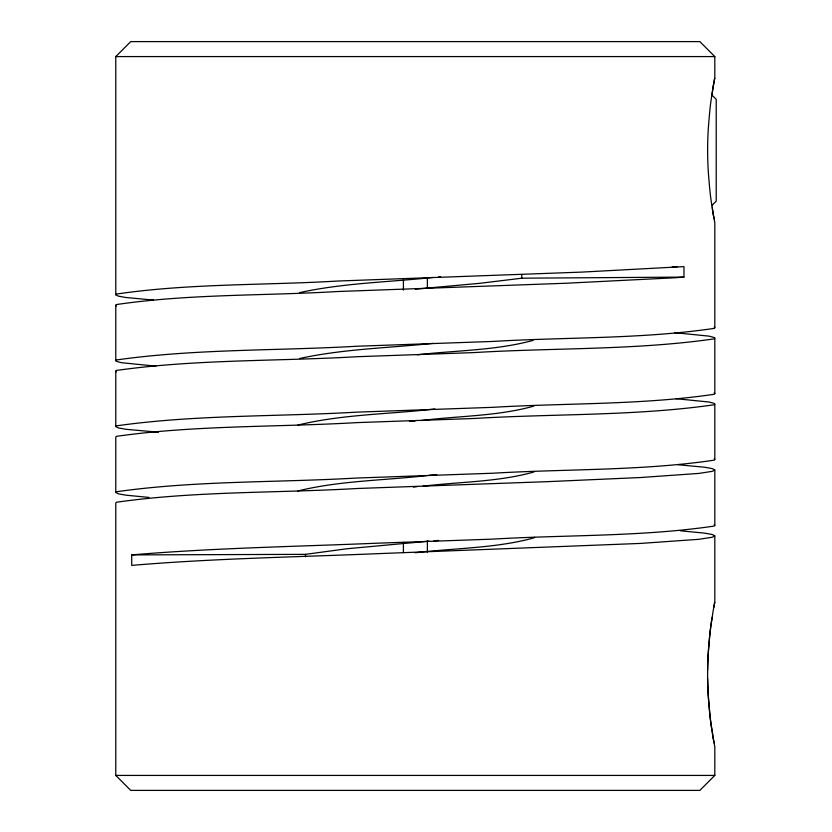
<?xml version="1.0" encoding="UTF-8"?>
<svg xmlns="http://www.w3.org/2000/svg" width="832" height="832" viewBox="0 0 832 832"><rect width="100%" height="100%" fill="white"/><g stroke="black" fill="none" stroke-linecap="round" stroke-linejoin="round"><path stroke-width="1.25" d="M711.776 95.618L712.296 92.56A74.402 7.322 90 0 1 713.856 83.075L714.21 81.39A72.072 2.33 90 0 1 714.813 78.354L714.813 56.576L699.837 41.6L130.759 41.6L115.773 56.576L115.773 294.757L118.321 296.13L125.954 297.502L153.546 300.082M714.22 81.38L713.856 83.075A74.381 7.27 -90 0 0 712.317 92.539L711.797 95.597A76.887 12.501 90 0 0 709.249 117.073L708.906 121.056A78.177 17.722 -90 0 0 708.906 179.421L709.249 183.394A76.887 12.501 90 0 0 711.797 204.87L712.317 207.927A74.402 7.322 90 0 0 713.856 217.391L714.22 219.097A72.062 2.382 90 0 0 714.813 222.134L714.813 327.704L714.178 328.39C641.16 339.144 566.561 337.054 492.918 341.432L356.959 346.237C276.89 350.875 195.853 348.702 116.428 359.965L115.773 360.651L116.407 361.338L121.514 362.71L155.854 366.142M680.42 530.806L704.59 533.125L712.244 534.498L714.813 535.87L714.813 602.514A72.072 2.382 -90 0 0 714.21 605.55L713.866 607.225A74.402 7.322 -90 0 0 712.296 616.72L711.797 619.757A76.887 12.501 90 0 0 709.249 641.233L708.906 645.216A78.166 17.774 -90 0 0 707.616 670.166M714.21 605.55L713.856 607.235M712.244 617.188L711.776 619.778A76.898 12.553 -90 0 0 709.207 641.254L708.874 645.226A78.177 17.722 90 0 0 708.906 703.581L709.218 707.533A76.898 12.553 -90 0 0 711.776 729.009L712.317 732.087A74.402 7.322 90 0 0 713.856 741.551L714.22 743.257A72.062 2.382 90 0 0 714.813 746.294L714.813 775.424L699.837 790.4L130.759 790.4L115.773 775.424L115.773 502.923L116.428 502.237C195.853 490.974 276.89 493.147 356.959 488.509L547.862 481.645L640.557 477.526L698.953 473.408L712.265 471.349L714.813 469.976L712.244 468.603L704.59 467.23L678.101 464.745M534.269 471.484L533.749 472.035C498.243 482.009 459.919 481.738 423.134 486.179M674.638 332.696L709.041 336.128L714.168 337.501L714.813 338.187L714.178 338.874C634.837 350.272 553.8 347.734 473.824 352.602L356.959 356.72C276.89 361.358 195.853 359.185 116.428 370.448L115.773 371.134L115.773 426.546L118.321 427.918L125.954 429.291L158.444 432.214M714.813 338.187L714.813 393.598L714.178 394.285C641.16 405.038 566.561 402.948 492.918 407.326L356.959 412.131C276.89 416.77 195.853 414.596 116.428 425.859L115.773 426.546M675.792 398.674L709.041 402.022L714.168 403.395L714.813 404.082L714.178 404.768C634.837 416.166 553.8 413.629 473.824 418.496L356.959 422.614C276.89 427.253 195.853 425.079 116.428 436.342L115.773 437.029L115.773 492.44L118.321 493.813L125.954 495.186L148.928 497.411M714.813 404.082L714.813 459.493L714.178 460.179C641.16 470.933 566.561 468.842 492.918 473.221L356.959 478.026C276.89 482.664 195.853 480.49 116.428 491.754L115.773 492.44M714.813 469.976L714.813 525.387L714.178 526.074C641.16 536.827 566.561 534.737 492.918 539.115L376.303 543.234C294.757 546.624 213.054 547.997 131.706 554.902L131.706 565.386C213.054 558.48 294.757 557.107 376.303 553.717L640.557 543.421L698.953 539.302L712.265 537.243L714.813 535.87M115.773 294.757L116.428 294.07C189.509 283.327 264.16 285.397 337.875 281.029L581.786 272.106L683.966 266.614L683.966 277.098L674.742 277.784L565.146 283.275L337.875 291.512C264.16 295.88 189.509 293.81 116.428 304.554L115.773 305.24L115.773 360.651M711.734 205.639L716.227 201.146L716.227 99.32L711.734 94.827M533.114 340.382C495.893 350.553 455.811 350.355 417.3 354.796M534.654 537.243L533.749 537.93C495.674 548.382 454.678 548.007 415.293 552.76M533.749 406.141C497.619 416.281 458.619 415.813 421.221 420.555M297.794 425.11C342.202 414.242 389.251 414.294 434.834 408.97M297.794 491.005C339.654 480.584 384.062 480.532 427.066 475.55M415.293 420.971L409.469 421.377M436.779 474.594L429.031 475.28M413.4 487.136L417.3 486.585M429.031 541.174L347.235 548.725L305.469 554.351L131.706 554.902M433.857 540.904L438.672 540.426M415.293 289.182L480.199 283.275L521.789 278.2L683.966 277.098M299.572 292.635C343.054 283.036 388.492 282.183 432.89 277.462M299.572 358.53C343.065 348.951 388.482 348.046 432.89 343.356M438.672 276.848L440.596 276.775M672.298 266.698L677.487 266.656M115.773 56.576L714.813 56.576M115.773 775.424L714.813 775.424M714.168 327.018L714.813 327.704M714.168 392.912L714.813 393.598M714.168 458.806L714.813 459.493M714.168 524.701L714.813 525.387M115.773 305.24L116.407 305.926M115.773 371.134L116.407 371.821M712.244 207.438L712.296 207.906A74.381 7.27 -90 0 0 713.866 217.402L714.21 219.086M714.21 743.246L713.866 741.562A74.381 7.27 -90 0 1 712.317 732.087L711.797 729.03A76.887 12.501 90 0 1 709.249 707.554L708.906 703.581A78.166 17.774 -90 0 1 707.616 678.631M521.789 274.706L521.789 278.2M427.378 277.878L427.378 288.35M427.378 540.582L427.378 552.261M403.416 279.687L403.416 290.098M403.416 542.298L403.416 552.656M305.469 554.351L305.469 556.681M714.22 605.332A72.082 2.34 90 0 1 714.813 602.493M714.21 81.245A72.062 2.382 -90 0 1 714.813 78.333"/></g></svg>
